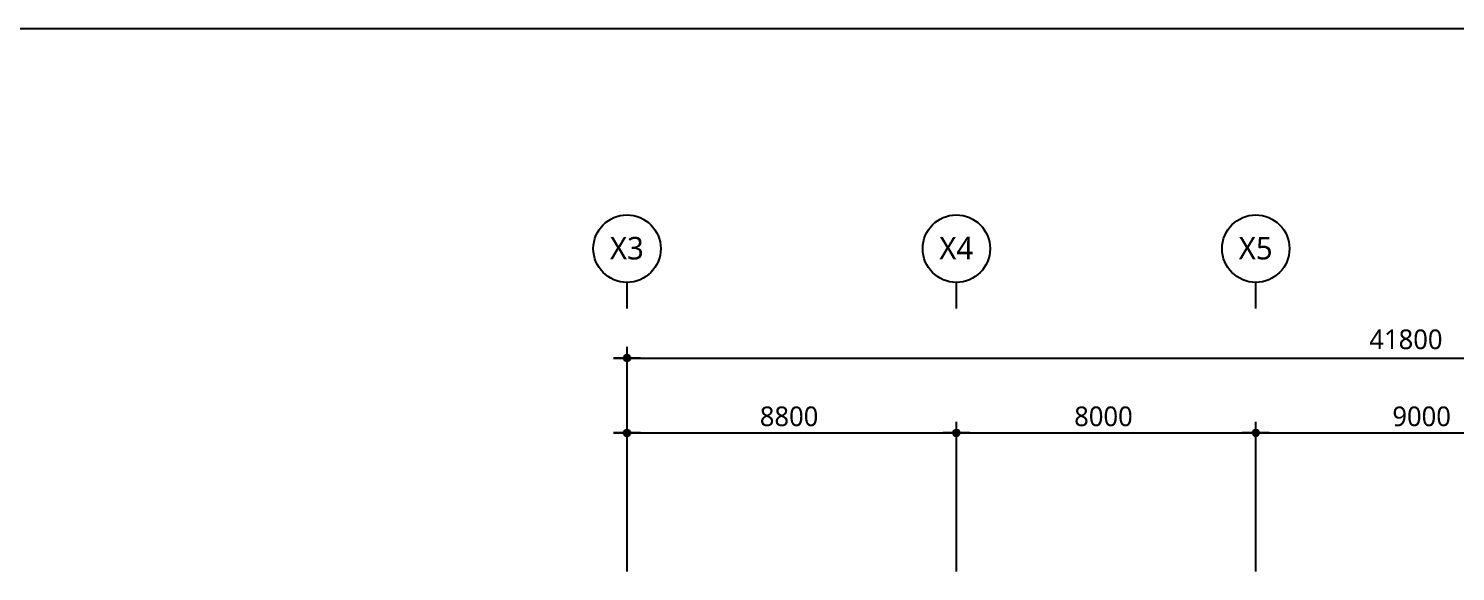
# Model space of a CAD drawing. Header units: millimetres. Extents: x 16332047 to 33387680, y -14835522 to -7015081.
# Drawn here: x 17117219 to 17155344, y -7453616 to -7439115 of the extents above; entities that cross this region are included whole.
import ezdxf
from ezdxf.enums import TextEntityAlignment as Align

# ---------------------------------------------------------------- set-up
doc = ezdxf.new("R2010")
doc.units = ezdxf.units.MM
doc.header["$LTSCALE"] = 300
doc.header["$MEASUREMENT"] = 0
doc.layers.add('3', color=3, linetype='CONTINUOUS')
doc.layers.add('arch', color=255, linetype='CONTINUOUS', lineweight=25)
doc.styles.add('맑은 고딕', font='malgun.ttf')

msp = doc.modelspace()

# ---------------------------------------------------------------- linework, layer by layer
at = {"layer": '3', "color": 0, "linetype": 'Continuous'}
msp.add_line((17096778, -7439115), (17200609, -7439115), dxfattribs=at)
at = {"layer": 'arch'}
for p, q in [((17133209, -7446594), (17133209, -7445894)), ((17142009, -7446594), (17142009, -7445894)), ((17150009, -7446594), (17150009, -7445894)), ((17133209, -7453616), (17133209, -7447616)), ((17133209, -7453616), (17133209, -7447616)), ((17132849, -7447916), (17133569, -7447916)), ((17133569, -7447916), (17132849, -7447916)), ((17133209, -7447916), (17175009, -7447916)), ((17142009, -7453616), (17142009, -7449616)), ((17142009, -7453616), (17142009, -7449616)), ((17150009, -7453616), (17150009, -7449616)), ((17150009, -7453611), (17150009, -7449616)), ((17132849, -7449916), (17133569, -7449916)), ((17133569, -7449916), (17132849, -7449916)), ((17133389, -7449916), (17141829, -7449916)), ((17141649, -7449916), (17142369, -7449916)), ((17142369, -7449916), (17141649, -7449916)), ((17142189, -7449916), (17149829, -7449916)), ((17149649, -7449916), (17150369, -7449916)), ((17150369, -7449916), (17149649, -7449916)), ((17150189, -7449916), (17158829, -7449916))]:
    msp.add_line(p, q, dxfattribs=at)
for centre, radius in [((17133209, -7444994), 900), ((17142009, -7444994), 900), ((17150009, -7444994), 900), ((17133209, -7447916), 90), ((17133209, -7447916), 90), ((17133209, -7447916), 45), ((17133209, -7447916), 45), ((17133209, -7449916), 90), ((17133209, -7449916), 90), ((17133209, -7449916), 45), ((17133209, -7449916), 45), ((17142009, -7449916), 90), ((17142009, -7449916), 90), ((17142009, -7449916), 45), ((17142009, -7449916), 45), ((17150009, -7449916), 90), ((17150009, -7449916), 90), ((17150009, -7449916), 45), ((17150009, -7449916), 45)]:
    msp.add_circle(centre, radius, dxfattribs=at)

# ---------------------------------------------------------------- texts
at = {"layer": 'arch', "style": '맑은 고딕'}
for s, p in [('X3', (17133206, -7444981)), ('X4', (17142006, -7444981)), ('X5', (17150006, -7444981))]:
    msp.add_text(s, height=600, dxfattribs=at).set_placement(p, align=Align.MIDDLE_CENTER)
for s, p in [('41800', (17153043, -7447678)), ('8800', (17136757, -7449735)), ('8000', (17145157, -7449735)), ('9000', (17153658, -7449735))]:
    msp.add_text(s, height=525, dxfattribs=at).set_placement(p)

doc.saveas('drawing.dxf')
